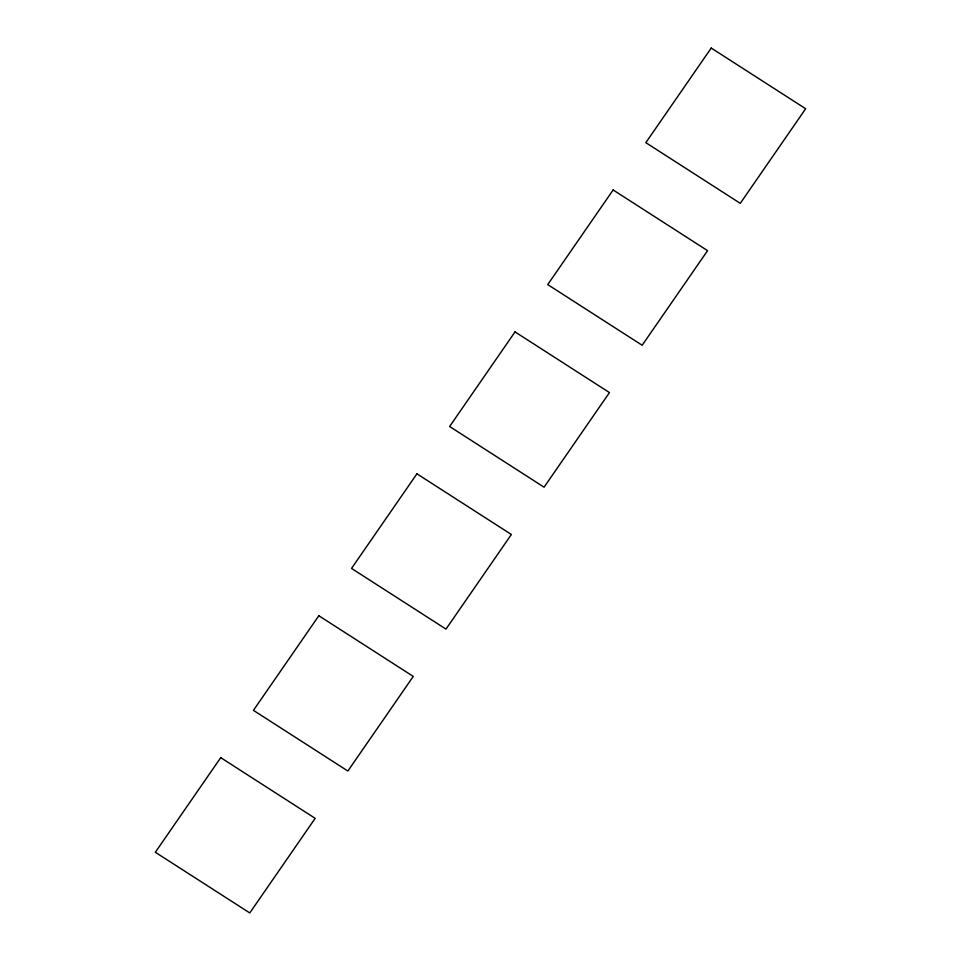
<?xml version="1.0" encoding="UTF-8"?>
<svg xmlns="http://www.w3.org/2000/svg" width="961" height="961" viewBox="0 0 961 961"><rect width="100%" height="100%" fill="white"/><g stroke="black" fill="none" stroke-linecap="round" stroke-linejoin="round"><path stroke-width="1.44" d="M220.73 757.652L155.334 852.263L249.776 912.95L315.172 818.34L220.73 757.652M318.836 615.737L253.428 710.347L347.87 771.034L413.266 676.412L318.836 615.737M416.93 473.809L351.534 568.419L445.976 629.107L511.372 534.496L416.93 473.809M515.024 331.893L449.628 426.504L544.07 487.191L609.466 392.581L515.024 331.893M613.13 189.966L547.734 284.588L642.164 345.263L707.572 250.653L613.13 189.966M711.224 48.05L645.828 142.66L740.27 203.348L805.666 108.737L711.224 48.05"/></g></svg>
